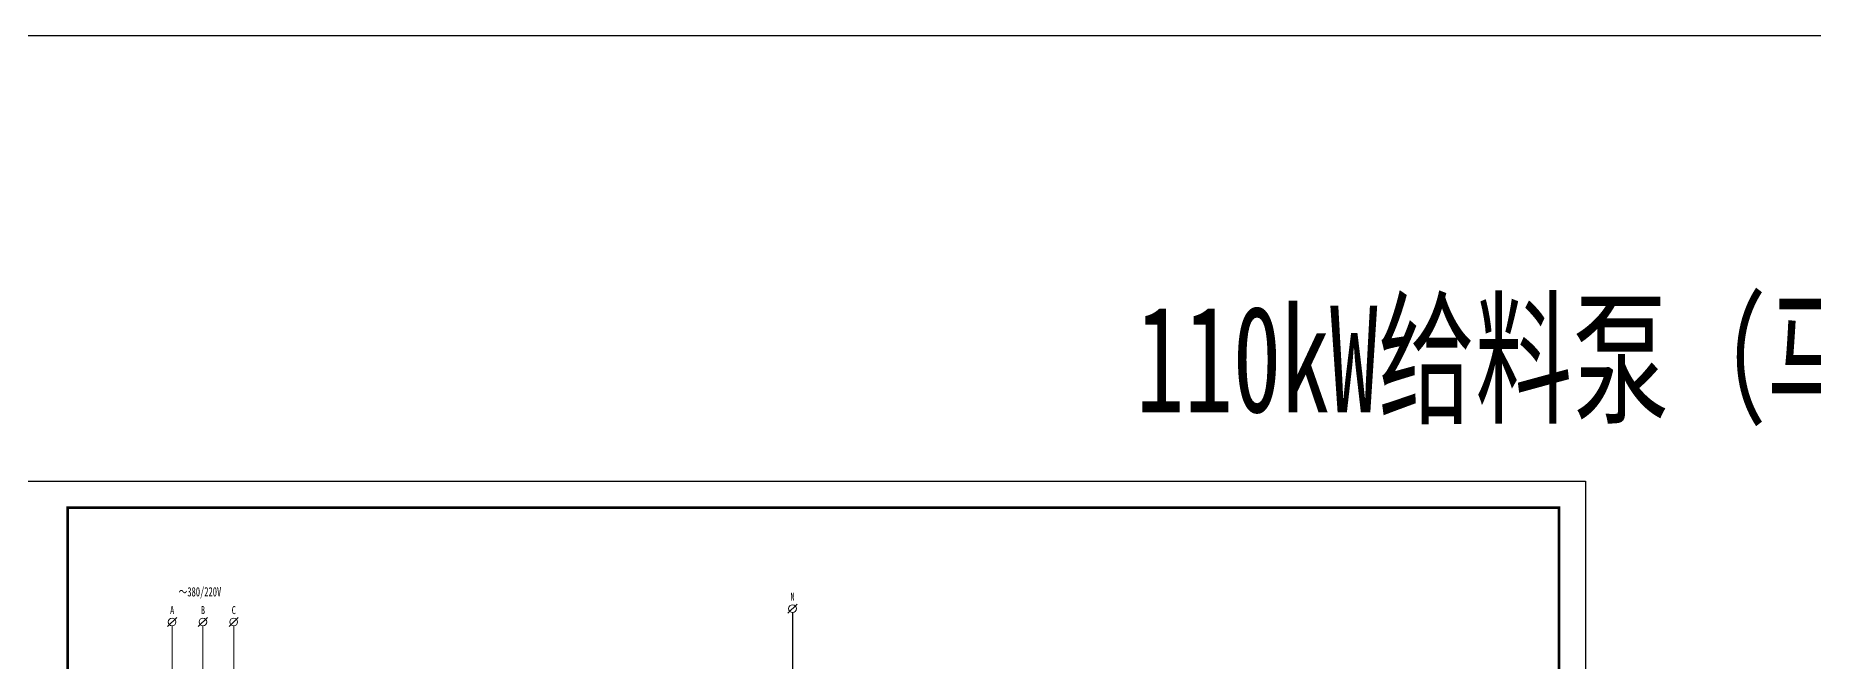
# Model space of a CAD drawing. Header units: millimetres. Extents: x 257344 to 1270023, y 272924 to 540726.
# Drawn here: x 916907 to 983550, y 319446 to 342924 of the extents above; entities that cross this region are included whole.
import ezdxf
from ezdxf.enums import TextEntityAlignment as Align

# ---------------------------------------------------------------- set-up
doc = ezdxf.new("R2010")
doc.units = ezdxf.units.MM
doc.linetypes.add('常规', pattern=[20, 10, 0, 10])
for name, color, linetype in [('MX', 3, 'Continuous'), ('TEXT', 4, 'Continuous'), ('动力平面导线层', 3, '常规'), ('图框', 7, 'Continuous'), ('照明平面设备层', 1, 'Continuous')]:
    doc.layers.add(name, color=color, linetype=linetype)
doc.layers.add('SW', color=8, linetype='Continuous', lineweight=20)
doc.styles.add('标准', font='', dxfattribs={"width": 0.667})
doc.styles.get('标准').set_extended_font_data('NSimSun')

msp = doc.modelspace()

# ---------------------------------------------------------------- linework, layer by layer
at = {"color": 3}
msp.add_lwpolyline([(267543.57835, 342923.7246), (1270023.47933, 342923.7246), (1270023.47933, 272923.7246), (267543.57835, 272923.7246)], close=True, dxfattribs=at)
at = {"layer": 'MX', "color": 7, "linetype": 'ByBlock', "lineweight": 20}
for p, q in [((945107.61357, 321253.96158), (945454.07325, 321600.42126)), ((921850.64989, 320753.96158), (922197.10957, 321100.42126)), ((922023.87581, 320782.83003), (922023.87581, 318892.61009)), ((923005.51549, 320753.96158), (923351.97517, 321100.42126)), ((923178.74141, 320782.83003), (923178.74141, 318892.61009)), ((924160.38109, 320753.96158), (924506.84077, 321100.42126)), ((924333.60701, 320782.83003), (924333.60701, 318892.61009))]:
    msp.add_line(p, q, dxfattribs=at)
for centre in [(945280.83949, 321427.18799), (922023.87973, 320927.18799), (923178.74337, 320927.18799), (924333.60701, 320927.18799)]:
    msp.add_circle(centre, 144.35795, dxfattribs=at)
at = {"layer": '动力平面导线层', "color": 0}
msp.add_line((945280.84341, 321282.83003), (945280.84341, 305728.32385), dxfattribs=at)
at = {"layer": '图框', "linetype": 'Continuous', "lineweight": 100, "const_width": 100}
msp.add_lwpolyline([(918108.79781, 285214.48919), (974008.79781, 285214.48919), (974008.79781, 325214.48919), (918108.79781, 325214.48919)], close=True, dxfattribs=at)
at = {"layer": '照明平面设备层', "color": 0, "lineweight": -3, "ltscale": 100}
msp.add_lwpolyline([(915608.79781, 326214.48919), (975008.79781, 326214.48919), (975008.79781, 284214.48919), (915608.79781, 284214.48919)], close=True, dxfattribs=at)

# ---------------------------------------------------------------- texts
at = {"layer": 'SW', "color": 4, "linetype": 'ByBlock', "lineweight": 25, "style": '标准', "width": 0.667}
msp.add_text('110kW给料泵（马保电机）', height=4000, dxfattribs=at).set_placement((979069.60134, 328795.1976), align=Align.CENTER)
at = {"layer": 'TEXT', "color": 7, "linetype": 'ByBlock', "ltscale": 100, "style": '标准', "width": 0.667}
for s, height, p in [('～380/220V', 350, (923068.0657, 321885.79621)), ('N', 300, (945283.22297, 321721.77223)), ('A', 300, (922026.25929, 321221.77223)), ('B', 300, (923181.12489, 321221.77223)), ('C', 300, (924335.99049, 321221.77223))]:
    msp.add_text(s, height=height, dxfattribs=at).set_placement(p, align=Align.CENTER)

doc.saveas('drawing.dxf')
